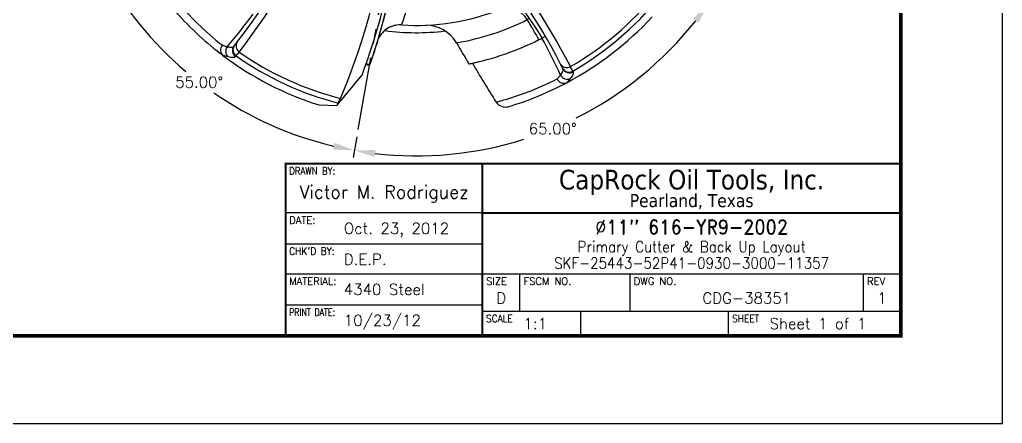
# Model space of a CAD drawing. Extents: x 0 to 80.8, y 22 to 44.
# Drawn here: x 25.58 to 34, y 22 to 25.46 of the extents above; entities that cross this region are included whole.
import ezdxf
from ezdxf.enums import TextEntityAlignment as Align

# ---------------------------------------------------------------- set-up
doc = ezdxf.new("R2010")
doc.units = 0
doc.header["$MEASUREMENT"] = 0
doc.linetypes.add('CENTER2', pattern=[1.125, 0.75, -0.125, 0.125, -0.125])
for name, color, linetype in [('CLine', 5, 'CENTER2'), ('Default', 7, 'CONTINUOUS'), ('Dims', 4, 'CONTINUOUS'), ('ODG-42411R1', 7, 'CONTINUOUS'), ('Title Block', 7, 'CONTINUOUS')]:
    doc.layers.add(name, color=color, linetype=linetype)
doc.styles.add('Block', font='tahoma.ttf')
doc.styles.add('RomanD', font='romand.shx', dxfattribs={"width": 0.9})
doc.styles.add('RomanS', font='romans')
doc.dimstyles.get("Standard").update_dxf_attribs({"dimtxt": 0.094, "dimasz": 0.18, "dimexe": 0.0625, "dimexo": 0.0625, "dimgap": 0.045, "dimtad": 0, "dimtih": 1, "dimtoh": 1, "dimdec": 4, "dimzin": 4, "dimdsep": 46, "dimtxsty": 'RomanS', "dimcen": 0.09, "dimazin": 1, "dimtfac": 1, "dimtdec": 4, "dimtofl": 0, "dimtmove": 0, "dimatfit": 1, "dimfxl": 1, "dimtolj": 1, "dimtzin": 0, "dimarcsym": 0})

# ---------------------------------------------------------------- blocks, each defined once
blk = doc.blocks.new('COT_Dblock')
at = {"layer": 'Title Block'}
for p, q in [((29.5441, 1.8047), (27.8566, 1.8047)), ((27.8566, 1.5389), (29.5441, 1.5389)), ((27.8566, 1.2816), (33.13, 1.2816)), ((29.8647, 0.9609), (29.8647, 1.2816)), ((30.8097, 0.9609), (30.8097, 1.2816)), ((32.8094, 0.9609), (32.8094, 1.2816)), ((27.8566, 1.0158), (29.5441, 1.0158)), ((29.5441, 0.9609), (33.13, 0.9609)), ((30.3878, 0.75), (30.3878, 0.9609)), ((31.6534, 0.75), (31.6534, 0.9609))]:
    blk.add_line(p, q, dxfattribs=at)
at = {"layer": 'Title Block', "color": 8}
blk.add_lwpolyline([(0, 0), (34, 0), (34, 22), (0, 22)], close=True, dxfattribs=at)
at = {"layer": 'Title Block', "const_width": 0.03}
blk.add_lwpolyline([(33.13, 21.25), (0.87, 21.25), (0.87, 0.75), (33.13, 0.75)], close=True, dxfattribs=at)
at = {"layer": 'Title Block', "const_width": 0.0169}
for points in [[(27.8566, 0.75), (27.8566, 2.2266), (33.13, 2.2266)], [(29.5441, 0.75), (29.5441, 2.2266)], [(29.5441, 1.8047), (33.13, 1.8047)]]:
    blk.add_lwpolyline(points, dxfattribs=at)
at = {"layer": 'Title Block', "style": 'RomanS'}
for s, width, p in [('DRAWN BY:', 0.86, (27.8878, 2.1953)), ("CHK'D BY:", 0.91, (27.8878, 1.5077)), ('PRINT DATE:', 0.78, (27.8878, 0.9845)), ('SCALE', 0.9, (29.5753, 0.9297)), ('SHEET', 0.9, (31.6847, 0.9297))]:
    blk.add_text(s, height=0.0625, dxfattribs=dict(at, width=width)).set_placement(p, align=Align.TOP_LEFT)
at = {"layer": 'Title Block', "style": 'Block'}
for s, height, p in [('CapRock Oil Tools, Inc.', 0.16875, (31.337, 2.0898)), ('Pearland, Texas', 0.1125, (31.337, 1.9102))]:
    blk.add_text(s, height=height, dxfattribs=at).set_placement(p, align=Align.MIDDLE_CENTER)
at = {"layer": 'Title Block', "style": 'RomanS'}
for s, p in [('DATE:', (27.8878, 1.7734)), ('MATERIAL:', (27.8878, 1.2503)), ('SIZE', (29.5753, 1.2503)), ('FSCM NO.', (29.8959, 1.2503)), ('DWG NO.', (30.8409, 1.2503)), ('REV', (32.8406, 1.2503))]:
    blk.add_text(s, height=0.0625, dxfattribs=at).set_placement(p, align=Align.TOP_LEFT)
at = {"layer": 'Title Block', "color": 3, "style": 'RomanS'}
blk.add_text('D', height=0.094, dxfattribs=at).set_placement((29.7044, 1.1213), align=Align.TOP_CENTER)
at = {"layer": 'Title Block', "color": 1, "style": 'RomanS', "flags": 8}
for tag, p in [('FNAME', (0.62, 3.75)), ('REVDATE', (0.62, 2.25)), ('USER', (0.62, 0.75))]:
    blk.add_attdef(tag, text='', height=0.047, rotation=90, dxfattribs=at).set_placement(p, align=Align.BOTTOM_LEFT)
at = {"layer": 'Title Block', "color": 3, "style": 'RomanS', "flags": 8}
blk.add_attdef('DRAWN', text='', height=0.11, dxfattribs=at).set_placement((28.7003, 1.9844), align=Align.MIDDLE_CENTER)
for tag, p in [('DDATE', (28.3559, 1.6718)), ('CHECK', (28.3559, 1.406)), ('MATRL', (28.3559, 1.1487)), ('PDATE', (28.3559, 0.8829)), ('SCALE', (29.8959, 0.8555)), ('SHEET', (32.0053, 0.8555))]:
    blk.add_attdef(tag, text='', height=0.094, dxfattribs=at).set_placement(p, align=Align.MIDDLE_LEFT)
at = {"layer": 'Title Block', "color": 3, "style": 'RomanD', "width": 0.9, "flags": 8}
for tag, height, p in [('TITL1', 0.125, (31.337, 1.6835)), ('TITL2', 0.094, (31.337, 1.5143)), ('TITL3', 0.094, (31.337, 1.3739))]:
    blk.add_attdef(tag, text='', height=height, dxfattribs=at).set_placement(p, align=Align.MIDDLE_CENTER)
at = {"layer": 'Title Block', "color": 3, "style": 'RomanS', "flags": 8}
for tag, p in [('FSCM#', (30.3372, 1.1213)), ('DWG#', (31.8095, 1.1213)), ('REV#', (32.9697, 1.1213))]:
    blk.add_attdef(tag, text='', height=0.094, dxfattribs=at).set_placement(p, align=Align.TOP_CENTER)
blk = doc.blocks.new('*D10')
at = {"layer": 'Dims', "color": 0, "lineweight": -2, "transparency": 16777216}
for p, q in [((26.3145, 26.1082), (26.1505, 26.0318)), ((28.4667, 24.4568), (28.4352, 24.2786))]:
    blk.add_line(p, q, dxfattribs=at)
for start, end in [(208.3753, 229.75138), (235.43253, 256.6247)]:
    blk.add_arc((28.9767, 27.3497), 3.0559, start, end, dxfattribs=at)
at = {"layer": 'Dims', "color": 0, "transparency": 16777216}
for points in [[(26.2612, 25.8839), (26.3148, 25.9108), (26.2071, 26.0582)], [(28.2759, 24.406), (28.2637, 24.3472), (28.4461, 24.3402)]]:
    blk.add_solid(points, dxfattribs=at)
at = {"layer": 'Dims', "color": 0, "transparency": 16777216, "insert": (27.1164, 24.9252), "char_height": 0.094, "attachment_point": 5, "style": 'RomanS'}
blk.add_mtext('\\A1;55.00°', dxfattribs=at)
blk = doc.blocks.new('*D11')
at = {"layer": 'Dims', "color": 0, "lineweight": -2, "transparency": 16777216}
for p, q in [((31.383, 25.6648), (31.5313, 25.561)), ((28.4667, 24.4568), (28.4352, 24.2785))]:
    blk.add_line(p, q, dxfattribs=at)
for start, end in [(296.64848, 321.62479), (263.37521, 287.53655)]:
    blk.add_arc((28.9767, 27.3497), 3.056, start, end, dxfattribs=at)
at = {"layer": 'Dims', "color": 0, "transparency": 16777216}
for points in [[(31.3485, 25.4704), (31.3966, 25.4345), (31.4801, 25.5968)], [(28.6198, 24.2844), (28.6285, 24.3437), (28.4461, 24.3401)]]:
    blk.add_solid(points, dxfattribs=at)
at = {"layer": 'Dims', "color": 0, "transparency": 16777216, "insert": (30.1462, 24.5263), "char_height": 0.094, "attachment_point": 5, "style": 'RomanS'}
blk.add_mtext('\\A1;65.00°', dxfattribs=at)
blk = doc.blocks.new('SE')
at = {"layer": 'ODG-42411R1', "color": 7, "linetype": 'Continuous'}
for p, q in [((6.1767, 4.304), (6.1765, 4.3039)), ((4.6407, 4.1295), (4.6825, 4.1173)), ((4.7401, 4.1215), (4.7449, 4.1275)), ((4.6913, 4.0295), (4.6465, 4.0419)), ((4.6465, 4.0419), (4.6489, 4.04)), ((4.7582, 4.0379), (4.7535, 4.032)), ((4.7582, 4.0378), (4.7582, 4.0379)), ((5.8714, 3.9654), (5.8736, 3.9716)), ((5.9061, 3.9656), (5.9069, 3.9665)), ((5.8412, 3.8816), (5.6354, 3.634)), ((7.5598, 3.9272), (7.5564, 3.9341)), ((7.6432, 3.9082), (7.6466, 3.9015)), ((7.6433, 3.9082), (7.6432, 3.9082)), ((7.5106, 3.8405), (7.5393, 3.8731)), ((7.6225, 3.844), (7.5924, 3.8087)), ((7.5924, 3.8087), (7.5951, 3.8101)), ((5.6354, 3.634), (5.6191, 3.6143)), ((5.4663, 3.6176), (5.6191, 3.6143))]:
    blk.add_line(p, q, dxfattribs=at)
for centre, radius, start, end in [((0.9252, 7.1566), 4.875, 322.08249, 334.99368), ((0.3429, 7.5068), 5.6153, 322.28526, 334.34038), ((1.6163, 0.5178), 6.8378, 32.52324, 40.66322), ((3.1968, 1.7524), 4.875, 27.08249, 41.68344), ((2.5984, 1.3517), 5.6559, 27.3106, 40.84042), ((0.4521, 5.8827), 5.6498, 336.98871, 350.48038), ((0.4472, 5.8736), 5.75, 339.73044, 350), ((2.661, 5.5887), 3.743, 339.92603, 344.58188), ((6.3025, 6.2373), 2.6444, 299.97822, 320.76788), ((6.3025, 6.2374), 2.6842, 219.75677, 231.74924), ((0.6606, 5.7634), 5.5455, 341.09406, 347.23874), ((1.3499, 5.6058), 4.8401, 343.80029, 347.19909), ((6.3025, 6.2373), 2.6875, 299.92716, 320.62779), ((6.3025, 6.2373), 2.75, 221.66932, 233.03794), ((1.093, 7.1945), 4.728, 319.3935, 323.70738), ((6.3025, 6.2373), 1.9375, 266.27252, 292.0468), ((6.3828, 3.9933), 0.3083, 30.85309, 89.8585), ((6.3029, 6.2355), 2.1124, 279.38504, 296.74786), ((7.2084, 4.4485), 0.1092, 294.47565, 308.6649), ((3.225, 1.8839), 4.7231, 29.0563, 31.46362), ((6.3025, 6.2373), 2.75, 298.03794, 317.29803), ((-0.1984, 6.0038), 6.4385, 342.39953, 344.24302), ((6.1225, 4.1249), 0.1566, 140.84999, 158.55135), ((6.1546, 4.1173), 0.1849, 109.50076, 132.04424), ((6.3025, 6.2373), 2, 262.27148, 277.05717), ((3.1796, 1.7107), 4.8811, 30.58232, 31.256), ((4.6885, 4.0887), 0.0628, 139.47977, 228.122), ((4.7939, 4.089), 0.0624, 141.76624, 235.03022), ((1.0023, 7.096), 4.7769, 321.58045, 322.08759), ((20.6483, 12.1517), 16.1254, 209.74455, 210.4914), ((6.2948, 6.2626), 2.3383, 281.29846, 296.92615), ((6.2948, 6.2612), 2.3371, 292.94576, 294.14595), ((4.8008, 9.2289), 5.6596, 296.81235, 297.05037), ((6.5542, 5.7465), 1.7616, 297.92007, 298.89068), ((3.2327, 1.9202), 4.7286, 24.3938, 28.70708), ((0.9586, 7.0555), 4.8522, 321.54332, 322.05317), ((6.3025, 6.2373), 2.6444, 234.97822, 255.76788), ((-0.1984, 6.0038), 6.4385, 342.30053, 342.35028), ((6.3025, 6.2373), 2.75, 233.03794, 252.29803), ((6.3025, 6.2373), 2.6875, 234.92716, 255.62779), ((6.2467, 5.9452), 2.0151, 259.26445, 259.95058), ((6.3039, 6.2365), 2.311, 281.20234, 281.97692), ((6.2948, 6.2612), 2.3371, 282.06956, 283.48236), ((20.8857, 12.303), 16.3772, 210.56138, 211.92847), ((3.2844, 1.7967), 4.7769, 26.58045, 27.08759), ((7.612, 3.9622), 0.0624, 206.76624, 300.03022), ((3.3025, 1.7399), 4.8522, 26.54332, 27.05317), ((6.3025, 6.2374), 2.6842, 284.75677, 296.74924), ((6.3025, 6.2373), 2.75, 286.66932, 298.03794), ((7.5677, 3.8665), 0.0628, 204.47977, 293.122), ((0.4569, 5.845), 5.6308, 336.8788, 337.32247), ((7.0669, 3.6987), 0.0988, 215.17092, 284.27988)]:
    blk.add_arc(centre, radius, start, end, dxfattribs=at)
for centre, major_axis, ratio, start_param, end_param in [((7.0874, 4.2458), (-0.0745, 0.189), 0.962647, 4.886327, 6.283185), ((6.1635, 4.1013), (0.146, -0.1412), 0.999856, 2.274662, 3.053169), ((6.1633, 4.1012), (-0.0132, -0.2027), 0.99981, 3.141593, 3.561564), ((6.1635, 4.1013), (0.146, -0.1412), 0.999856, 3.053169, 3.264859), ((4.8204, 4.1224), (-0.0493, 0.0384), 0.988808, 0, 1.620772), ((4.7277, 4.0795), (0.0157, 0.0605), 0.932286, 1.154922, 2.739911), ((4.7891, 4.0826), (-0.0489, 0.0389), 0.989914, 0, 1.629919), ((7.5929, 4.0003), (0.0556, 0.0285), 0.988808, 3.141593, 4.762364), ((7.6157, 3.9551), (0.0559, 0.0279), 0.989914, 3.141593, 4.771512), ((7.5927, 3.8982), (0.0482, -0.0398), 0.932286, 4.296515, 5.881504)]:
    blk.add_ellipse(centre, major_axis=major_axis, ratio=ratio, start_param=start_param, end_param=end_param, dxfattribs=at)
for points in [[(7.3817, 4.1941), (7.3827, 4.1918), (7.3803, 4.1899), (7.3746, 4.1884)], [(5.8736, 3.9716), (5.8844, 3.9696), (5.8953, 3.9675), (5.9061, 3.9656)]]:
    blk.add_open_spline(points, degree=3, dxfattribs=at)
for points in [[(4.6825, 4.1173), (4.6977, 4.1136), (4.7101, 4.1123), (4.7293, 4.1137), (4.7362, 4.1166), (4.7401, 4.1215)], [(4.7535, 4.032), (4.7494, 4.0268), (4.742, 4.0241), (4.7212, 4.0232), (4.7078, 4.0251), (4.6913, 4.0295)], [(5.8951, 3.961), (5.8979, 3.9616), (5.9001, 3.9623), (5.9038, 3.9638), (5.9053, 3.9649), (5.9061, 3.9656)], [(7.5393, 3.8731), (7.549, 3.8854), (7.5555, 3.896), (7.5623, 3.9141), (7.5626, 3.9215), (7.5598, 3.9272)], [(7.6466, 3.9015), (7.6495, 3.8956), (7.6489, 3.8877), (7.6409, 3.8685), (7.6335, 3.8571), (7.6225, 3.844)]]:
    blk.add_open_spline(points, degree=3, knots=[0, 0, 0, 0, 0.5, 0.5, 1, 1, 1, 1], dxfattribs=at)

msp = doc.modelspace()

# ---------------------------------------------------------------- linework, layer by layer
at = {"layer": 'CLine', "color": 1}
msp.add_line((28.97675, 27.34968), (28.47751, 24.51835), dxfattribs=at)

# ---------------------------------------------------------------- block references
at = {"layer": 'Default'}
msp.add_blockref('SE', (22.67427, 21.11233), dxfattribs=at)
at = {"layer": 'Title Block'}
ref = msp.add_blockref('COT_Dblock', (0, 22), dxfattribs=at)
ref.add_attrib('TITL1', 'Ø11" 616-YR9-2002', dxfattribs={"color": 3, "height": 0.125, "style": 'RomanD', "width": 0.9, "flags": 8}).set_placement((31.33703, 23.68352), align=Align.MIDDLE_CENTER)
ref.add_attrib('TITL2', 'Primary Cutter & Back Up Layout', dxfattribs={"color": 3, "height": 0.094, "style": 'RomanD', "width": 0.9, "flags": 8}).set_placement((31.33703, 23.51432), align=Align.MIDDLE_CENTER)
ref.add_attrib('TITL3', 'SKF-25443-52P41-0930-3000-11357', dxfattribs={"color": 3, "height": 0.094, "style": 'RomanD', "width": 0.9, "flags": 8}).set_placement((31.33703, 23.37392), align=Align.MIDDLE_CENTER)
ref.add_attrib('DWG#', 'CDG-38351', dxfattribs={"color": 3, "height": 0.094, "style": 'RomanS', "flags": 8}).set_placement((31.80953, 23.12125), align=Align.TOP_CENTER)
ref.add_attrib('REV#', '1', dxfattribs={"color": 3, "height": 0.094, "style": 'RomanS', "flags": 8}).set_placement((32.96969, 23.12125), align=Align.TOP_CENTER)
ref.add_attrib('SHEET', 'Sheet 1 of 1', dxfattribs={"color": 3, "height": 0.094, "style": 'RomanS', "flags": 8}).set_placement((32.00531, 22.85547), align=Align.MIDDLE_LEFT)
ref.add_attrib('SCALE', '1:1', dxfattribs={"color": 3, "height": 0.094, "style": 'RomanS', "flags": 8}).set_placement((29.89594, 22.85547), align=Align.MIDDLE_LEFT)
ref.add_attrib('DRAWN', 'Victor M. Rodriguez', dxfattribs={"color": 3, "height": 0.11, "style": 'RomanS', "flags": 8}).set_placement((28.70031, 23.98438), align=Align.MIDDLE_CENTER)
ref.add_attrib('DDATE', 'Oct. 23, 2012', dxfattribs={"color": 3, "height": 0.094, "style": 'RomanS', "flags": 8}).set_placement((28.3559, 23.6718), align=Align.MIDDLE_LEFT)
ref.add_attrib('CHECK', 'D.E.P.', dxfattribs={"color": 3, "height": 0.094, "style": 'RomanS', "flags": 8}).set_placement((28.3559, 23.40602), align=Align.MIDDLE_LEFT)
ref.add_attrib('MATRL', '4340 Steel', dxfattribs={"color": 3, "height": 0.094, "style": 'RomanS', "flags": 8}).set_placement((28.3559, 23.14867), align=Align.MIDDLE_LEFT)
ref.add_attrib('PDATE', '10/23/12', dxfattribs={"color": 3, "height": 0.094, "style": 'RomanS', "flags": 8}).set_placement((28.3559, 22.88289), align=Align.MIDDLE_LEFT)

# ---------------------------------------------------------------- dimensions: what is measured, and where the dimension line sits
at = {"layer": 'Dims'}
for base, line1, line2, picture, middle in [((26.75394, 25.25256), ((28.97675, 27.34968), (28.47751, 24.51835)), ((28.97675, 27.34968), (26.37111, 26.13465)), '*D10', (27.11641, 24.92523)), ((29.59473, 24.35679), ((28.97675, 27.34968), (31.33181, 25.70064)), ((28.97675, 27.34968), (28.47751, 24.51835)), '*D11', (30.14624, 24.52628))]:
    dim = msp.add_angular_dim_2l(base=base, line1=line1, line2=line2, dimstyle='Standard', dxfattribs=at)
    dim.commit()
    dim.dimension.update_dxf_attribs({"geometry": picture, "text_midpoint": middle})

doc.saveas('drawing.dxf')
